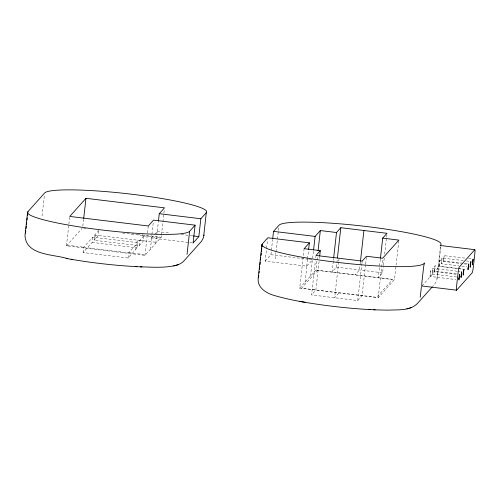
<?xml version="1.0" encoding="UTF-8"?>
<svg xmlns="http://www.w3.org/2000/svg" width="500" height="500" viewBox="0 0 500 500"><rect width="100%" height="100%" fill="white"/><g stroke="black" fill="none" stroke-linecap="round" stroke-linejoin="round"><path stroke-width="0.38" stroke-dasharray="2.5 1.88" d="M42.038 216.044L44.363 195.3M161.375 235.688L161.2 237.231L144.994 255.362L66.456 245.825L68.794 224.944M68.881 224.175L69.75 216.438M82.837 226.15L83.619 219.194M83.062 252.55L83.644 247.369L92.719 237.213L137.769 242.681L137.181 247.869L128.106 258.019L83.062 252.55L92.137 242.4L92.719 237.213M122.638 233.1L144.012 235.694L143.431 240.881L139.125 245.7L94.081 240.231L94.663 235.044L98.831 230.375M98.888 230.969L98.387 235.413L94.081 240.231M128.106 258.019L128.688 252.831L137.769 242.681M135.769 249.45L136.35 244.262M139.125 245.7L139.706 240.512L144.012 235.694M144.994 255.362L147.419 233.706M147.506 232.931L148.287 225.975M192.331 242.938L151.519 237.981L151.856 235.006M151.938 234.262L153.356 221.606M150.387 249.325L151.681 237.8M155.806 243.269L157.1 231.744M154.637 234.5L157.262 231.562L158.344 221.887M161.462 234.913L162.85 222.537M162.938 221.769L164.237 210.169M310.512 276.062L312.325 259.925L306.744 266.169L265.163 261.119L266.512 249.075M266.6 248.319L267.613 239.288M265.163 261.119L270.906 254.7L272.594 239.644M275.219 258.944L275.906 252.819M275.994 252.05L278.825 226.769M398.787 240.863L394.45 279.562L378.237 297.688L299.7 288.156L304.125 248.681M306.744 266.169L307.506 259.394M307.587 258.637L308.519 250.356M305.094 282.119L306.906 265.988M312.656 258.244L313.5 250.712M365.544 264.769L362.069 295.725L357.762 300.544L311.562 294.938L315.381 260.881M315.731 257.787L315.9 256.238M299.7 288.156L315.906 270.025L316.95 260.738M317.038 259.969L317.387 256.869M319.081 261.481L315.869 290.119L311.562 294.938M319.431 258.387L319.6 256.837M333.294 261.156L332.081 271.994L336.388 267.175L336.819 263.3M333.381 260.381L333.556 258.831M336.906 262.531L337.256 259.431M338.656 262.137L334.663 297.738L338.969 292.925M338.744 261.363L339.087 258.269M360.356 262.238L359.487 269.975L355.181 274.794M357.762 300.544L361.844 264.169M361.925 263.394L362.188 261.075M365.631 263.994L366.494 256.256M380.363 259.025L378.281 277.6L382.587 272.781L383.369 265.819M378.237 297.688L382.581 258.994M383.456 265.044L384.237 258.075M384.669 254.206L386.494 237.956M386.581 237.181L386.925 234.081M436.919 278.575L438.113 267.919M440.694 247.237L437.256 277.887C436.781 281.163 435.056 284.131 432.7 286.419M457.231 271.219L432.856 268.263L432.119 273.425L432.156 274.012L457.231 277.056M432.219 274.012L432.912 268.269M456.544 273.806L430.706 270.669L430.112 273.85L430.062 276.431L455.894 279.569M430.062 276.431L430.706 270.669M463.294 260.606L442.013 258.019L441.312 263.762L458.844 265.906M441.369 263.781L442.013 258.019M457.819 268.606L435.025 265.837L434.431 268.925L434.356 271.619L457.156 274.387M434.356 271.619L435.025 265.837M467.244 263.738L439.819 260.506L439.188 266.206L457.425 268.419M439.188 266.206L439.888 260.413M66.456 245.825L82.088 228.344M94.162 237.387L96.106 235.219M136.325 242.506L138.262 240.338M142.569 235.519L143.012 235.025M151.519 237.981L154.144 235.05M317.644 270.238L301.594 288.188L376.669 297.3L392.556 279.531L315.75 270.206M421.956 285.981L437.575 268.519A5.838 0.463 -83.1 0 0 438.756 262.156L440.05 250.631A5.838 0.463 -83.1 0 0 440.35 246.731M464.719 258.087L444.137 255.669L443.488 261.388L460.962 263.506M443.488 261.388L444.206 255.6M468.519 258.55L471.556 258.919M466.331 260.975L470.131 261.431M464 263.875L467.8 264.337M461.887 266.275L467.206 266.919M157.262 231.562L170.35 233.15M181.131 234.462L189.6 235.487M190.369 235.581L193.45 235.956M458.181 268.512L466.544 269.525M458.581 268.7L463.137 269.256M457.987 271.312L460.269 271.588M132.281 233.725L133.812 233.906M137.644 234.375L161.2 237.231M83.606 228.531L87.413 228.988M143.875 235.844L160.625 237.881M270.906 254.7L308.637 259.281M309.406 259.375L312.488 259.75M139.838 240.362L156.588 242.394M94.663 235.044L143.431 240.881M336.388 267.175L382.587 272.781M92.137 242.4L137.181 247.869M315.906 270.025L394.45 279.562M67.031 245.181L83.775 247.213M128.819 252.681L145.569 254.719M83.644 247.369L128.688 252.831"/><path stroke-width="0.75" d="M27.587 212.356L25 235.406C25.8 255.644 53.75 254.131 67.681 258.669M25.512 233.175L25.775 230.869M26.031 228.562L26.288 226.262M26.463 224.725L26.719 222.419M26.981 220.113L27.237 217.806M27.494 215.506L27.925 211.663L44.619 192.994A81.7 9.25 6.4 0 1 133.012 194.375A81.7 9.25 6.4 0 1 206.319 212.625L203.731 235.675M83.706 218.419L85.956 198.312L164.5 207.844L159.262 213.7L158.431 221.144M187.037 254.344L189.625 231.294L195.1 225.169L153.525 220.119L148.287 225.975L69.75 216.438L85.956 198.312M195.1 225.169L193.1 243.031L198.837 236.612L200.844 218.75L206.319 212.625M261.962 244.6L258.181 278.306C257.156 288.356 267.4 293.794 275.688 295.894C292.194 300.606 309.231 303.144 326.2 305.5C346.931 308.15 367.8 310 388.713 310.131C398.55 309.606 410.831 311.031 418.031 302.819L432.194 286.981M258.525 277.619L258.781 275.319M259.037 273.019L259.212 271.488M259.469 269.188L259.725 266.887M259.988 264.594L260.244 262.294M260.5 259.994L260.756 257.7M261.019 255.4L261.275 253.1M261.444 251.569L261.788 248.506M261.962 246.969L262.219 244.675M272.681 238.888L273.525 231.363L279 225.238A81.7 9.25 6.4 0 1 367.388 226.619A81.7 9.25 6.4 0 1 440.7 244.869M308.6 249.606L309.363 242.831L267.781 237.781L262.306 243.906A81.7 9.25 6.4 0 0 335.613 262.156A81.7 9.25 6.4 0 0 424.006 263.538M313.581 249.963L315.1 236.412L320.337 230.556L336.506 232.519L340.812 227.7L387.013 233.312L382.706 238.125L380.45 258.25M318.081 250.681L320.337 230.556M319.688 256.062L320.3 250.644L304.125 248.681L309.363 242.831M333.644 258.062L336.506 232.519M337.431 257.887L340.812 227.7M360.444 261.462L363.913 230.506M420.225 297.244L421.419 286.588M204.075 234.981L203.344 237.919L201.537 241.25L184.85 259.913C182.7 262.506 179.737 264.469 176.431 265.194M320.3 250.644L315.988 255.463L362.188 261.075L366.494 256.256L382.669 258.219L398.875 240.094L382.706 238.125M440.156 245.469L474.806 249.675L459.194 267.144A5.838 0.463 -83.1 0 0 458.006 273.506L456.712 285.031A5.838 0.463 -83.1 0 0 456.606 290.188L421.956 285.981A5.838 0.463 -83.1 0 1 422.062 280.825L423.356 269.3A5.838 0.463 -83.1 0 1 424.544 262.938M456.606 290.188L472.225 272.725A5.838 0.463 -83.1 0 0 473.406 266.363L474.7 254.838A5.838 0.463 -83.1 0 0 474.806 249.675M140.4 266.844C151.994 267.069 163.881 268.169 175.281 265.506M406.838 308.856L408.462 308.406M409.613 308.1L411.306 307.638M173.656 265.95L178.125 264.731M66.119 258.394C89.531 262.638 113.212 265.381 136.962 266.669M368.775 309.513L370.144 309.575M373.581 309.744L375.156 309.819M135.594 266.606L141.975 266.913M159.262 213.7L200.844 218.75M273.525 231.363L315.1 236.412M193.45 235.956L198.837 236.612M299.306 301.294L305.594 302.413M71.056 259.262L72.412 259.506M440.275 245.512A5.838 0.463 -83.1 0 1 440.344 245.944M189.625 231.294A81.7 9.25 6.4 0 1 101.237 229.906A81.7 9.25 6.4 0 1 27.925 211.663M468 268.844L468.062 269.713L468.762 263.919L468 268.844M472.312 263.956L472.362 264.894L473.081 259.106L472.312 263.956M461.012 276.394L461.094 277.519L461.788 271.775L461.012 276.394M458.862 278.756L458.931 279.938L459.581 274.175L458.862 278.756M470.169 266.106L470.244 267.288L470.887 261.525L470.169 266.106M463.175 273.85L463.231 275.125L463.9 269.344L463.175 273.85"/></g></svg>
